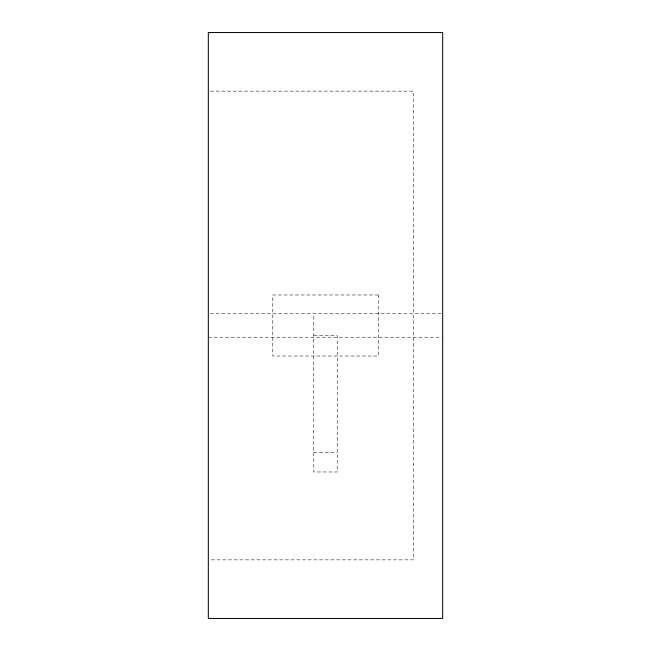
<?xml version="1.0" encoding="UTF-8"?>
<svg xmlns="http://www.w3.org/2000/svg" width="651" height="651" viewBox="0 0 651 651"><rect width="100%" height="100%" fill="white"/><g stroke="black" fill="none" stroke-linecap="round" stroke-linejoin="round"><path stroke-width="0.49" stroke-dasharray="3.25 2.44" d="M210.354 91.14L413.385 91.14L413.385 559.86L210.354 559.86M210.33 313.782L441.671 313.782M313.782 335.647L337.218 335.647L337.218 471.975L313.782 471.975L313.782 313.782M208.32 337.218L441.671 337.218M313.782 452.347L337.218 452.347M378.231 294.976L272.769 294.976L272.769 356.024L378.231 356.024L378.231 294.976"/><path stroke-width="0.98" d="M442.68 32.55L208.32 32.55L208.32 618.45L442.68 618.45L442.68 32.55"/></g></svg>
